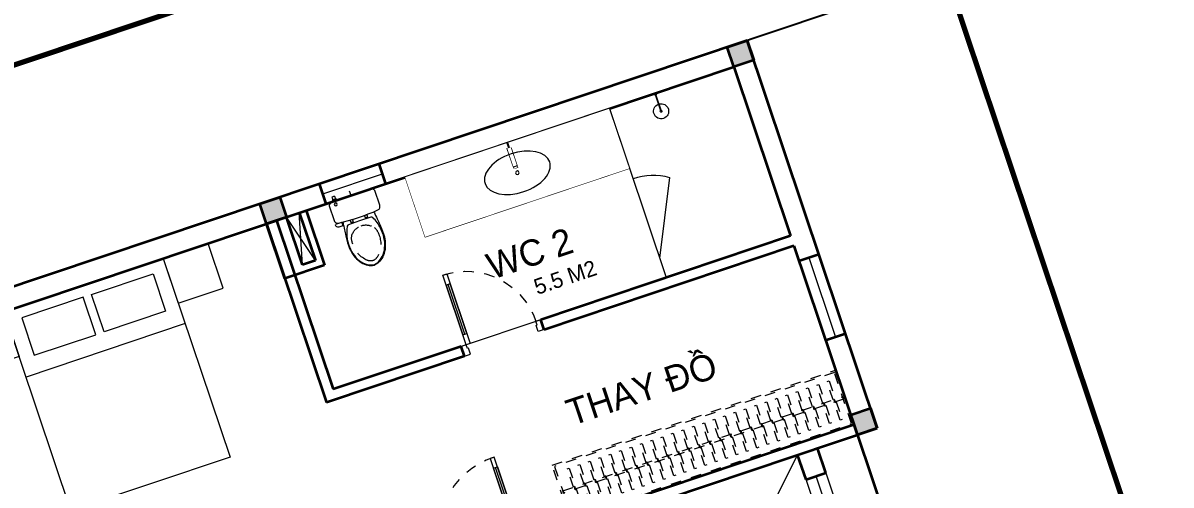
# Model space of a CAD drawing. Header units: metres. Extents: x 568336 to 569219, y 2065964 to 2066430.
# Drawn here: x 568513.98 to 568524.93, y 2066116.97 to 2066121.38 of the extents above; entities that cross this region are included whole.
import ezdxf

# ---------------------------------------------------------------- set-up
doc = ezdxf.new("R2010")
doc.units = ezdxf.units.M
for name, pattern in [('CENTER', [2, 1.25, -0.25, 0.25, -0.25]), ('DASHED', [0.75, 0.5, -0.25]), ('HIDDEN', [0.375, 0.25, -0.125]), ('X-5M-G-MB PHONGNGU$0$HIDDEN2', [0.1875, 0.125, -0.0625]), ('xref-thap C (mb tang 32-2)$0$HIDDEN', [0.375, 0.25, -0.125]), ('Xref-VCMT-BT3 - tuong bao$0$HIDDEN', [0.375, 0.25, -0.125])]:
    doc.linetypes.add(name, pattern=pattern)
doc.layers.get('0').update_dxf_attribs({"linetype": 'CONTINUOUS'})
doc.layers.get('DEFPOINTS').update_dxf_attribs({"linetype": 'CONTINUOUS'})
for name, color, linetype, lineweight in [('-CONCRETE', 1, 'CONTINUOUS', 35), ('-DOOR', 137, 'CONTINUOUS', 9), ('-FURNITURE', 46, 'CONTINUOUS', 9), ('-KH', 143, 'CONTINUOUS', 13), ('-LINE1', 7, 'CONTINUOUS', 18), ('-RANH GIOI KHU DAT', 12, 'CENTER', 18), ('-TEXT', 7, 'CONTINUOUS', 15), ('-WALL', 4, 'CONTINUOUS', 35), ('Bighome_khuat', 251, 'DASHED', 5), ('TEXT25', 2, 'CONTINUOUS', 13)]:
    doc.layers.add(name, color=color, linetype=linetype, lineweight=lineweight)
doc.layers.add('LoLK', color=6, linetype='CONTINUOUS')
doc.styles.add('T1', font='', dxfattribs={"height": 200})
doc.styles.get('T1').set_extended_font_data('VNgeometric Light')

# ---------------------------------------------------------------- blocks, each defined once
blk = doc.blocks.new('BT1-T2')
at = {"layer": '-RANH GIOI KHU DAT', "linetype": 'HIDDEN', "ltscale": 10, "const_width": 50}
blk.add_lwpolyline([(193687, 28101), (206187, 28101), (206187, 48101), (193687, 48101)], close=True, dxfattribs=at)
blk = doc.blocks.new('BT2-T2.2')
at = {"layer": '-RANH GIOI KHU DAT', "linetype": 'HIDDEN', "ltscale": 10, "const_width": 0.05}
blk.add_lwpolyline([(568522.147, 2066123.747), (568505.331, 2066118.104), (568501.229, 2066132.557), (568504.604, 2066138.956), (568515.784, 2066142.708), (568522.147, 2066123.747)], dxfattribs=at)
blk = doc.blocks.new('*U88')
at = {"color": 251}
blk.add_line((-70, 100), (-70, 700), dxfattribs=at)
for points in [[(-50, 0), (-50, 800), (-90, 800), (-90, 0)], [(-50, 100), (-90, 100), (-90, 700), (-50, 700)], [(-900, -100), (-840, -100), (-840, -40), (-850, -40), (-850, 0), (-900, 0)], [(0, -100), (-60, -100), (-60, -40), (-50, -40), (-50, 0), (0, 0)]]:
    blk.add_lwpolyline(points, close=True)
at = {"layer": 'Bighome_khuat', "linetype": 'Xref-VCMT-BT3 - tuong bao$0$HIDDEN'}
blk.add_arc((-50, 0), 800, 90, 180, dxfattribs=at)
blk = doc.blocks.new('A$C32e20c34')
blk.add_line((657, 2050), (657, 450))
for points in [[(0, 2050), (450, 2050), (450, 2500), (0, 2500)], [(109, 1910), (485.5, 1910), (485.5, 1292.5), (109, 1292.5)], [(109, 590), (485.5, 590), (485.5, 1207.5), (109, 1207.5)], [(0, 450), (450, 450), (450, 0), (0, 0)]]:
    blk.add_lwpolyline(points, close=True)
blk.add_lwpolyline([(0, 2050), (2000, 2050), (2000, 450), (0, 450), (0, 2050)])
blk = doc.blocks.new('A$C5C575821')
at = {"layer": '-CONCRETE'}
h = blk.add_hatch(color=256, dxfattribs=at)
h.dxf.hatch_style = 1
h.paths.add_polyline_path([(0, 200), (0, 0), (200, 0), (200, 200)])
blk.add_lwpolyline([(0, 0), (200, 0), (200, 200), (0, 200)], close=True, dxfattribs=at)
blk = doc.blocks.new('Sink_Cicle')
blk.add_lwpolyline([(17, -50), (-17, -50), (-18, -252), (17, -252)], close=True)
blk.add_circle((0, -300), 17.5)
at = {"layer": 'DEFPOINTS'}
blk.add_line((0, -100), (0, 0), dxfattribs=at)
blk.add_wipeout([(17, -50), (-17, -50), (-18, -252), (17, -252)])
at = {"layer": '-FURNITURE', "linetype": 'Continuous'}
blk.add_ellipse((0, -300), major_axis=(-325, 0), ratio=0.584615, dxfattribs=at)
blk.add_line((-18, -237), (17, -237))
blk = doc.blocks.new('*U201')
at = {"ltscale": 300}
blk.add_lwpolyline([(0, 0), (2056, 0), (2056, -600), (0, -600)], close=True, dxfattribs=at)
blk.add_wipeout([(0, 0), (2056, 0), (2056, -600), (0, -600)], dxfattribs=at)
blk.add_blockref('Sink_Cicle', (1028, 0), dxfattribs=at)
blk = doc.blocks.new('*U96')
at = {"color": 251}
blk.add_line((-70, 100), (-70, 600), dxfattribs=at)
for points in [[(-50, 0), (-50, 700), (-90, 700), (-90, 0)], [(-50, 100), (-90, 100), (-90, 600), (-50, 600)], [(-800, -100), (-740, -100), (-740, -40), (-750, -40), (-750, 0), (-800, 0)], [(0, -100), (-60, -100), (-60, -40), (-50, -40), (-50, 0), (0, 0)]]:
    blk.add_lwpolyline(points, close=True)
at = {"layer": 'Bighome_khuat', "linetype": 'Xref-VCMT-BT3 - tuong bao$0$HIDDEN'}
blk.add_arc((-50, 0), 700, 90, 180, dxfattribs=at)
blk = doc.blocks.new('A$C18091ED7')
for p, q in [((0, -42), (0, 0)), ((146, -27), (179, -27)), ((146, -27), (146, -30)), ((146, -30), (166, -30)), ((153, -37), (146, -30)), ((152, 0), (152, -27)), ((152, 0), (179, 0)), ((153, -37), (166, -37)), ((153, -40), (153, -37)), ((153, -40), (178, -40)), ((153, -40), (178, -40)), ((153, -40), (153, -42)), ((185, -30), (166, -30)), ((178, -37), (166, -37)), ((185, -30), (178, -37)), ((178, -37), (178, -40)), ((178, -40), (178, -42)), ((179, 0), (179, -27)), ((179, -27), (185, -27)), ((185, -27), (185, -30)), ((-83, -267), (-83, -300)), ((-83, -278), (-83, -288)), ((-61, -290), (-83, -290)), ((-63, -265), (-81, -265)), ((-61, -267), (-61, -300)), ((61, -267), (61, -300)), ((61, -290), (83, -290)), ((63, -265), (81, -265)), ((83, -267), (83, -300)), ((83, -278), (83, -288)), ((165, -262), (165, -290)), ((168, -260), (228, -260)), ((168, -292), (207, -292)), ((231, -274), (231, -262))]:
    blk.add_line(p, q)
for points in [[(230, -219, -0.137407), (225, -235), (222, -241, -0.236081), (198, -255, -0.051961), (-198, -255, -0.236081), (-222, -241), (-225, -235, -0.137407), (-230, -219), (-230, -72, -0.198912), (-226, -63), (-209, -46, -0.198912), (-200, -42), (0, -42), (200, -42, -0.198912), (209, -46), (226, -63, -0.198912), (230, -72)], [(144, -619, -0.212405), (26, -734, -0.027685), (-1, -739, -0.022279), (-26, -734, -0.212405), (-144, -619, -0.142796), (-167, -428, -0.093005), (-128, -309, -0.256439), (-111, -300), (0, -300), (111, -300, -0.256439), (128, -309, -0.093005), (167, -428, -0.142796)]]:
    blk.add_lwpolyline(points, format="xyb", close=True)
at = {"linetype": 'xref-thap C (mb tang 32-2)$0$HIDDEN', "ltscale": 100}
blk.add_lwpolyline([(61, -669, -0.199031), (0, -699, -0.199031), (-61, -669, -0.218924), (-132, -478, -0.153791), (-112, -404, -0.236701), (0, -348, -0.236701), (112, -404, -0.153791), (132, -478, -0.218924)], format="xyb", close=True, dxfattribs=at)
blk.add_circle((166, -78), 13.9)
for centre, radius, start, end in [((-81, -267), 1.98, 90, 180), ((-63, -267), 1.98, 0, 90), ((63, -267), 1.98, 90, 180), ((81, -267), 1.98, 0, 90), ((168, -262), 2.47, 90, 180), ((168, -290), 2.47, 180, 270), ((207, -277), 15.5, 270, 306.4659), ((168, -225), 80.1, 306.4659, 320.3123), ((228, -274), 2.47, 320.3123, 0)]:
    blk.add_arc(centre, radius, start, end)
for points in [[(-156, -259), (-157, -267), (-164, -328), (-169, -385), (-184, -528), (-136, -679), (-50, -735), (-20, -741), (0, -744)], [(156, -259), (157, -267), (164, -328), (169, -385), (184, -528), (136, -679), (50, -735), (20, -741), (0, -744)]]:
    blk.add_open_spline(points, degree=3, knots=[130.613938, 130.613938, 130.613938, 130.613938, 152.852109, 311.129351, 417.703951, 561.383393, 697.692632, 710.812262, 710.812262, 710.812262, 710.812262])
blk = doc.blocks.new('shower')
for points in [[(180919, -32316), (180912, -32316), (180912, -32147), (180919, -32147)], [(180929, -32327), (180902, -32327), (180902, -32316), (180929, -32316)]]:
    blk.add_lwpolyline(points, close=True)
for radius, start, end in [(72, 272.7907, 267.2093), (8.35, 294.8355, 245.1645)]:
    blk.add_arc((180916, -32147), radius, start, end)
blk = doc.blocks.new('*U200')
at = {"linetype": 'X-5M-G-MB PHONGNGU$0$HIDDEN2'}
for points in [[(0, 600), (0, 0), (3109, 0), (3109, 600)], [(3089, 580), (3089, 20), (20, 20), (20, 580)], [(3089, 287), (3089, 313), (20, 313), (20, 287)], [(114, 319), (109, 319), (109, 280), (114, 280)], [(228, 319), (223, 319), (223, 280), (228, 280)], [(342, 319), (337, 319), (337, 280), (342, 280)], [(456, 319), (451, 319), (451, 280), (456, 280)], [(570, 319), (565, 319), (565, 280), (570, 280)], [(684, 319), (679, 319), (679, 280), (684, 280)], [(798, 319), (793, 319), (793, 280), (798, 280)], [(912, 319), (907, 319), (907, 280), (912, 280)], [(1026, 319), (1021, 319), (1021, 280), (1026, 280)], [(1140, 319), (1135, 319), (1135, 280), (1140, 280)], [(1254, 319), (1249, 319), (1249, 280), (1254, 280)], [(1368, 319), (1363, 319), (1363, 280), (1368, 280)], [(1482, 319), (1477, 319), (1477, 280), (1482, 280)], [(1596, 319), (1591, 319), (1591, 280), (1596, 280)], [(1710, 319), (1705, 319), (1705, 280), (1710, 280)], [(1824, 319), (1819, 319), (1819, 280), (1824, 280)], [(1938, 319), (1933, 319), (1933, 280), (1938, 280)], [(2052, 319), (2047, 319), (2047, 280), (2052, 280)], [(2166, 319), (2161, 319), (2161, 280), (2166, 280)], [(2280, 319), (2275, 319), (2275, 280), (2280, 280)], [(2394, 319), (2389, 319), (2389, 280), (2394, 280)], [(2508, 319), (2503, 319), (2503, 280), (2508, 280)], [(2622, 319), (2617, 319), (2617, 280), (2622, 280)], [(2736, 319), (2731, 319), (2731, 280), (2736, 280)], [(2850, 319), (2845, 319), (2845, 280), (2850, 280)], [(2964, 319), (2959, 319), (2959, 280), (2964, 280)]]:
    blk.add_lwpolyline(points, close=True, dxfattribs=at)
for points in [[(122, 313), (122, 515), (100, 515), (100, 313)], [(236, 313), (236, 515), (214, 515), (214, 313)], [(350, 313), (350, 515), (328, 515), (328, 313)], [(464, 313), (464, 515), (442, 515), (442, 313)], [(578, 313), (578, 515), (556, 515), (556, 313)], [(692, 313), (692, 515), (670, 515), (670, 313)], [(806, 313), (806, 515), (784, 515), (784, 313)], [(920, 313), (920, 515), (898, 515), (898, 313)], [(1034, 313), (1034, 515), (1012, 515), (1012, 313)], [(1148, 313), (1148, 515), (1126, 515), (1126, 313)], [(1262, 313), (1262, 515), (1240, 515), (1240, 313)], [(1376, 313), (1376, 515), (1354, 515), (1354, 313)], [(1490, 313), (1490, 515), (1468, 515), (1468, 313)], [(1604, 313), (1604, 515), (1582, 515), (1582, 313)], [(1718, 313), (1718, 515), (1696, 515), (1696, 313)], [(1832, 313), (1832, 515), (1810, 515), (1810, 313)], [(1946, 313), (1946, 515), (1924, 515), (1924, 313)], [(2060, 313), (2060, 515), (2038, 515), (2038, 313)], [(2174, 313), (2174, 515), (2152, 515), (2152, 313)], [(2288, 313), (2288, 515), (2266, 515), (2266, 313)], [(2402, 313), (2402, 515), (2380, 515), (2380, 313)], [(2516, 313), (2516, 515), (2494, 515), (2494, 313)], [(2630, 313), (2630, 515), (2608, 515), (2608, 313)], [(2744, 313), (2744, 515), (2722, 515), (2722, 313)], [(2858, 313), (2858, 515), (2836, 515), (2836, 313)], [(2972, 313), (2972, 515), (2950, 515), (2950, 313)], [(100, 287), (100, 92), (122, 92), (122, 287)], [(214, 287), (214, 92), (236, 92), (236, 287)], [(328, 287), (328, 92), (350, 92), (350, 287)], [(442, 287), (442, 92), (464, 92), (464, 287)], [(556, 287), (556, 92), (578, 92), (578, 287)], [(670, 287), (670, 92), (692, 92), (692, 287)], [(784, 287), (784, 92), (806, 92), (806, 287)], [(898, 287), (898, 92), (920, 92), (920, 287)], [(1012, 287), (1012, 92), (1034, 92), (1034, 287)], [(1126, 287), (1126, 92), (1148, 92), (1148, 287)], [(1240, 287), (1240, 92), (1262, 92), (1262, 287)], [(1354, 287), (1354, 92), (1376, 92), (1376, 287)], [(1468, 287), (1468, 92), (1490, 92), (1490, 287)], [(1582, 287), (1582, 92), (1604, 92), (1604, 287)], [(1696, 287), (1696, 92), (1718, 92), (1718, 287)], [(1810, 287), (1810, 92), (1832, 92), (1832, 287)], [(1924, 287), (1924, 92), (1946, 92), (1946, 287)], [(2038, 287), (2038, 92), (2060, 92), (2060, 287)], [(2152, 287), (2152, 92), (2174, 92), (2174, 287)], [(2266, 287), (2266, 92), (2288, 92), (2288, 287)], [(2380, 287), (2380, 92), (2402, 92), (2402, 287)], [(2494, 287), (2494, 92), (2516, 92), (2516, 287)], [(2608, 287), (2608, 92), (2630, 92), (2630, 287)], [(2722, 287), (2722, 92), (2744, 92), (2744, 287)], [(2836, 287), (2836, 92), (2858, 92), (2858, 287)], [(2950, 287), (2950, 92), (2972, 92), (2972, 287)]]:
    blk.add_lwpolyline(points, dxfattribs=at)
blk = doc.blocks.new('BT2-T2.3')
at = {"layer": '-DOOR'}
for points in [[(568517.38, 2066120.038), (568516.811, 2066119.847), (568516.875, 2066119.657), (568517.444, 2066119.848)], [(568521.826, 2066118.418), (568521.572, 2066119.177), (568521.382, 2066119.113), (568521.637, 2066118.355)], [(568521.45, 2066117.026), (568521.639, 2066117.09), (568521.894, 2066116.331), (568521.704, 2066116.267)]]:
    blk.add_lwpolyline(points, close=True, dxfattribs=at)
for points in [[(568516.843, 2066119.752), (568517.412, 2066119.943)], [(568521.477, 2066119.145), (568521.731, 2066118.386)], [(568518.922, 2066118.551), (568518.163, 2066118.297)], [(568521.799, 2066116.299), (568521.545, 2066117.058)]]:
    blk.add_lwpolyline(points, dxfattribs=at)
at = {"layer": '-FURNITURE'}
for points in [[(568520.055, 2066119.137), (568520.15, 2066119.906)], [(568516.772, 2066119.117), (568516.496, 2066119.53)], [(568516.649, 2066119.075), (568516.619, 2066119.572)]]:
    blk.add_lwpolyline(points, dxfattribs=at)
at = {"layer": '-LINE1'}
blk.add_lwpolyline([(568520.74, 2066115.997), (568521.37, 2066117.263)], dxfattribs=at)
at = {"layer": '-RANH GIOI KHU DAT', "linetype": 'HIDDEN', "ltscale": 10, "const_width": 0.05}
blk.add_lwpolyline([(568522.148, 2066123.748), (568505.331, 2066118.104), (568509.434, 2066103.653), (568515.539, 2066100.434), (568528.511, 2066104.787), (568522.148, 2066123.748)], dxfattribs=at)
at = {"layer": '-WALL'}
for p, q in [((568520.888, 2066121.215), (568511.218, 2066117.97)), ((568522.129, 2066117.517), (568520.888, 2066121.215)), ((568516.685, 2066119.594), (568520.762, 2066120.962)), ((568520.762, 2066120.962), (568521.303, 2066119.35)), ((568517.444, 2066119.848), (568517.38, 2066120.038)), ((568516.875, 2066119.657), (568516.811, 2066119.847)), ((568516.649, 2066119.075), (568516.496, 2066119.53)), ((568516.619, 2066119.572), (568516.772, 2066119.117)), ((568516.685, 2066119.594), (568516.86, 2066119.072)), ((568516.481, 2066118.945), (568516.306, 2066119.467)), ((568516.306, 2066119.467), (568516.879, 2066117.76)), ((568516.401, 2066119.498), (568516.942, 2066117.887)), ((568521.334, 2066119.255), (568518.953, 2066118.456)), ((568521.334, 2066119.255), (568523.88, 2066111.671)), ((568521.382, 2066119.113), (568521.572, 2066119.177)), ((568516.86, 2066119.072), (568516.481, 2066118.945)), ((568516.772, 2066119.117), (568516.649, 2066119.075)), ((568518.953, 2066118.456), (568518.922, 2066118.551)), ((568521.637, 2066118.355), (568521.826, 2066118.418)), ((568518.195, 2066118.202), (568516.879, 2066117.76)), ((568518.163, 2066118.297), (568516.942, 2066117.887)), ((568518.195, 2066118.202), (568518.163, 2066118.297)), ((568521.907, 2066117.549), (568518.779, 2066116.499)), ((568518.81, 2066116.404), (568522.129, 2066117.517)), ((568521.639, 2066117.09), (568521.56, 2066117.327)), ((568521.45, 2066117.026), (568521.37, 2066117.263))]:
    blk.add_line(p, q, dxfattribs=at)
for points in [[(568511.471, 2066117.844), (568516.685, 2066119.594)], [(568521.45, 2066117.026), (568521.639, 2066117.09)]]:
    blk.add_lwpolyline(points, dxfattribs=at)
at = {"layer": '-DOOR', "yscale": 0.001, "zscale": 0.001, "rotation": 18.55149985523811}
for name, p, xscale in [('*U96', (568518.163, 2066118.297), -0.001), ('*U88', (568518.779, 2066116.499), 0.001)]:
    blk.add_blockref(name, p, dxfattribs=dict(at, xscale=xscale))
at = {"layer": '-FURNITURE', "yscale": 0.001, "zscale": 0.001}
for name, p, xscale, rotation in [('shower', (568358.781, 2066032.503), -0.001, 198.5514998552381), ('A$C18091ED7', (568517.099, 2066119.777), -0.001, 18.55149985523811), ('A$C32e20c34', (568513.379, 2066118.484), 0.001, 288.5514998552381)]:
    blk.add_blockref(name, p, dxfattribs=dict(at, xscale=xscale, rotation=rotation))
at = {"layer": '-FURNITURE', "extrusion": (0, 0, -1), "xscale": 0.0009166666666659741, "yscale": 0.0009166666666659741, "zscale": -0.000916666666665974, "rotation": 341.4485001447619}
blk.add_blockref('*U200', (-568521.907, 2066117.549), dxfattribs=at)
at = {"layer": '-WALL', "xscale": -0.001, "yscale": 0.001, "zscale": 0.001, "rotation": 18.55149985523811}
for p in [(568520.951, 2066121.025), (568516.496, 2066119.53), (568522.129, 2066117.517)]:
    blk.add_blockref('A$C5C575821', p, dxfattribs=at)
at = {"layer": '-TEXT', "color": 2}
blk.add_text('THAY ĐỒ', height=0.25, rotation=18.5515, dxfattribs=at).set_placement((568519.217, 2066117.537))
at = {"layer": 'TEXT25', "style": 'T1'}
blk.add_text('5.5 M2', height=0.15, rotation=18.5515, dxfattribs=at).set_placement((568518.887, 2066118.787))
at = {"layer": '-FURNITURE', "extrusion": (0, 0, -1), "xscale": 0.001, "yscale": 0.001, "zscale": -0.001, "rotation": 341.4485001447619}
blk.add_blockref('*U201', (-568519.577, 2066120.564), dxfattribs=at)
at = {"layer": '-FURNITURE'}
blk.add_line((568519.577, 2066120.564), (568520.117, 2066118.952), dxfattribs=at)
blk.add_arc((568519.992, 2066119.327), 0.6, 74.688, 108.5515, dxfattribs=at)
at = {"layer": '-WALL'}
blk.add_line((568521.303, 2066119.35), (568518.922, 2066118.551), dxfattribs=at)
at = {"layer": '-TEXT', "color": 2}
blk.add_text('WC 2', height=0.25, rotation=18.5515, dxfattribs=at).set_placement((568518.459, 2066118.932))

msp = doc.modelspace()

# ---------------------------------------------------------------- block references
at = {"layer": '-KH', "xscale": -0.001, "yscale": 0.001, "zscale": 0.001, "rotation": 18.55149982815881}
msp.add_blockref('BT1-T2', (568732.925, 2066143.746), dxfattribs=at)

# ---------------------------------------------------------------- next in the draw order: block references
at = {"layer": 'LoLK'}
msp.add_blockref('BT2-T2.2', (0, 0), dxfattribs=at)

# ---------------------------------------------------------------- next in the draw order: block references
msp.add_blockref('BT2-T2.3', (0, 0), dxfattribs=at)

# ---------------------------------------------------------------- next in the draw order: linework, layer by layer
for p, q in [((568680.715, 2066176.962), (568505.331, 2066118.104)), ((568681.351, 2066175.066), (568505.968, 2066116.208))]:
    msp.add_line(p, q)

doc.saveas('drawing.dxf')
